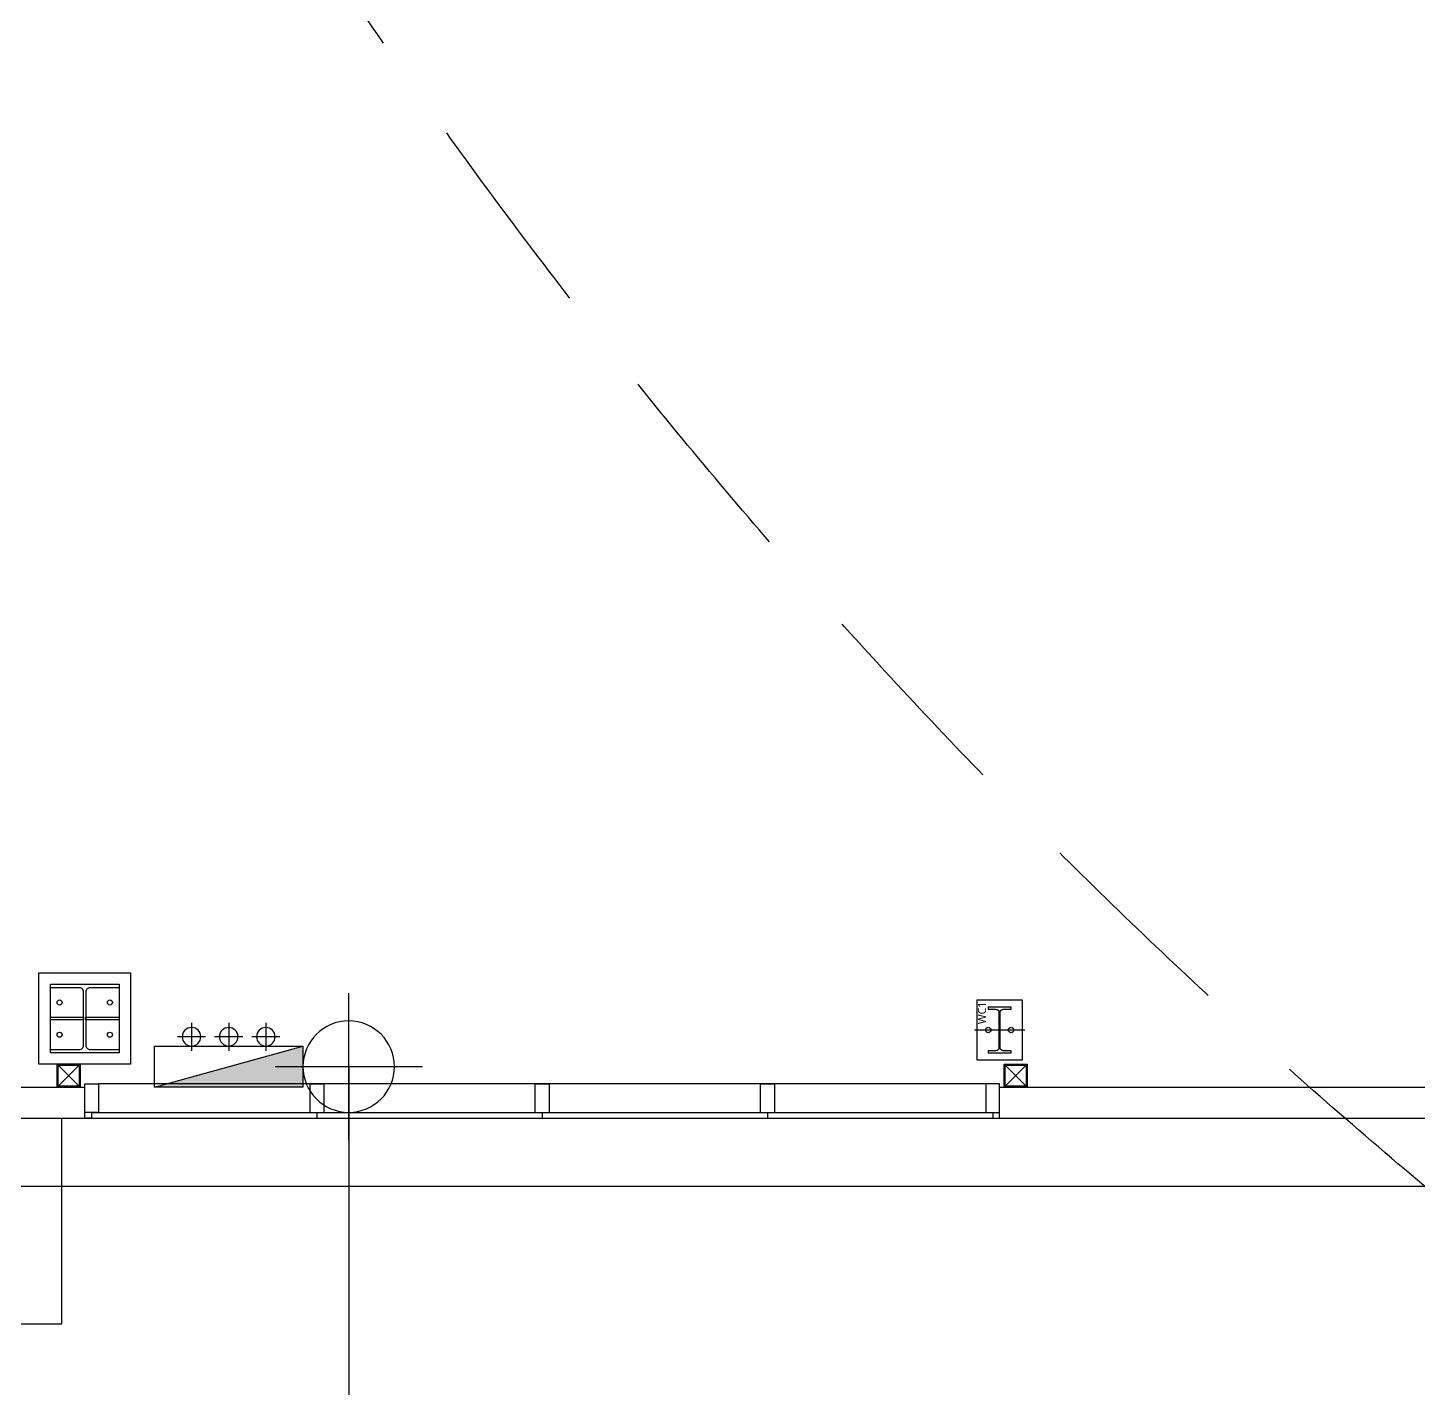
# Model space of a CAD drawing. Header units: millimetres. Extents: x 0 to 168200, y 0 to 118800.
# Drawn here: x 77251 to 83330, y 41283 to 47234 of the extents above; entities that cross this region are included whole.
import ezdxf

# ---------------------------------------------------------------- set-up
doc = ezdxf.new("R2010")
doc.units = ezdxf.units.MM
doc.header["$LTSCALE"] = 200
for name, pattern in [('CEN-GAUN', [32.2, 30, -1, 0.2, -1]), ('CENTER', [50.8, 31.75, -6.35, 6.35, -6.35]), ('HID', [2.3, 1.5, -0.8])]:
    doc.linetypes.add(name, pattern=pattern)
for name, color, linetype in [('BACK', 8, 'Continuous'), ('CEN', 1, 'CEN-GAUN'), ('H', 2, 'Continuous'), ('PIPE', 3, 'Continuous'), ('R', 1, 'Continuous')]:
    doc.layers.add(name, color=color, linetype=linetype)
doc.styles.add('스타일1', font='')
doc.styles.get('스타일1').set_extended_font_data('Malgun Gothic')

# ---------------------------------------------------------------- blocks, each defined once
blk = doc.blocks.new('HH')
at = {"layer": 'H'}
blk.add_hatch(color=1, dxfattribs=at).paths.add_polyline_path([(-649.6, 0), (-649.6, -180), (0, -180)])
at = {"layer": 'H', "color": 1}
for p, q in [((-487.2, 101.9), (-487.2, -20.7)), ((-324.8, 101.9), (-324.8, -20.7)), ((-162.4, 101.9), (-162.4, -20.7)), ((0, -180), (-649.6, 0)), ((-548.6, 40.6), (-425.9, 40.6)), ((-386.1, 40.6), (-263.5, 40.6)), ((-223.7, 40.6), (-101.1, 40.6))]:
    blk.add_line(p, q, dxfattribs=at)
at = {"layer": 'H'}
blk.add_lwpolyline([(-649.6, 0), (-649.6, -180), (0, -180), (0, 0)], close=True, dxfattribs=at)
at = {"layer": 'H', "color": 1}
for centre in [(-487.2, 40.6), (-324.8, 40.6), (-162.4, 40.6)]:
    blk.add_circle(centre, 40.6, dxfattribs=at)
blk = doc.blocks.new('f-004')
at = {"layer": 'PIPE', "color": 1, "linetype": 'CENTER'}
for p, q in [((0, 1.61), (0, -1.61)), ((-1.61, 0), (1.61, 0))]:
    blk.add_line(p, q, dxfattribs=at)
at = {"layer": 'PIPE', "color": 2}
blk.add_circle((0, 0), 1, dxfattribs=at)
blk = doc.blocks.new('SQ-PIPE-100X100X4.5TP')
at = {"layer": 'BACK'}
for p, q in [((-96, 96), (-4, 4)), ((-4, 96), (-96, 4))]:
    blk.add_line(p, q, dxfattribs=at)
for points in [[(0, 100), (0, 0), (-100, 0), (-100, 100)], [(-4, 96), (-4, 4), (-96, 4), (-96, 96)]]:
    blk.add_lwpolyline(points, close=True, dxfattribs=at)
blk = doc.blocks.new('X-PIPE-1PL')
for p in [(35980, -43300), (40120, -43300)]:
    blk.add_blockref('SQ-PIPE-100X100X4.5TP', p)
blk = doc.blocks.new('1층 창문-1')
at = {"layer": 'BACK'}
for p, q in [((77500, 42615), (77560, 42615)), ((77500, 42465), (77500, 42615)), ((77560, 42615), (77560, 42489)), ((81440, 42615), (81440, 42489)), ((81500, 42615), (81440, 42615)), ((81500, 42465), (81500, 42615)), ((77560, 42489), (77500, 42489)), ((77530, 42465), (77500, 42465)), ((77530, 42489), (77530, 42465)), ((78515, 42488.4), (78515, 42464.4)), ((79500, 42488.4), (79500, 42464.4)), ((80485, 42488.4), (80485, 42464.4)), ((81440, 42489), (81500, 42489)), ((81470, 42489), (81470, 42465)), ((81470, 42465), (81500, 42465))]:
    blk.add_line(p, q, dxfattribs=at)
at = {"layer": 'BACK', "linetype": 'Continuous'}
blk.add_line((81500, 42615), (77560, 42615), dxfattribs=at)
at = {"layer": 'BACK', "linetype": 'Continuous', "ltscale": 2}
for p, q in [((77530, 42489), (81500, 42489)), ((77530, 42465), (81470, 42465))]:
    blk.add_line(p, q, dxfattribs=at)
at = {"layer": 'BACK'}
for points in [[(78485, 42614.4), (78545, 42614.4), (78545, 42488.4), (78485, 42488.4)], [(79470, 42614.4), (79530, 42614.4), (79530, 42488.4), (79470, 42488.4)], [(80455, 42614.4), (80515, 42614.4), (80515, 42488.4), (80455, 42488.4)]]:
    blk.add_lwpolyline(points, close=True, dxfattribs=at)
blk = doc.blocks.new('x-stu-1Fcol')
at = {"layer": 'BACK'}
blk.add_line((40110, -43050), (39890, -43050), dxfattribs=at)
for points in [[(35800, -42800), (36200, -42800), (36200, -43200), (35800, -43200)], [(35850, -42850), (36150, -42850), (36150, -43150), (35850, -43150)], [(40100, -42920), (39900, -42920), (39900, -43180), (40100, -43180)], [(35850, -42994), (35995, -42994), (35995, -43006), (35850, -43006)], [(36005, -42994), (36150, -42994), (36150, -43006), (36005, -43006)]]:
    blk.add_lwpolyline(points, close=True, dxfattribs=at)
for points in [[(35850, -43150), (35850, -43135), (35977, -43135, 0.414214), (35995, -43117), (35995, -42883, 0.414214), (35977, -42865), (35850, -42865), (35850, -42850), (36150, -42850), (36150, -42865), (36023, -42865, 0.414214), (36005, -42883), (36005, -43117, 0.414214), (36023, -43135), (36150, -43135), (36150, -43150)], [(40050, -43150), (40050, -43141), (40016, -43141, -0.414214), (40003, -43128), (40003, -42972, -0.414214), (40016, -42959), (40050, -42959), (40050, -42950), (39950, -42950), (39950, -42959), (39984, -42959, -0.414214), (39997, -42972), (39997, -43128, -0.414214), (39984, -43141), (39950, -43141), (39950, -43150)]]:
    blk.add_lwpolyline(points, format="xyb", close=True, dxfattribs=at)
for centre, radius in [((35890, -42929.5), 11), ((36110, -42929.5), 11), ((39950, -43050), 12), ((40050, -43050), 12), ((35890, -43070.5), 11), ((36110, -43070.5), 11)]:
    blk.add_circle(centre, radius, dxfattribs=at)
at = {"layer": 'BACK', "style": '스타일1'}
blk.add_text('WC1', height=35, rotation=90, dxfattribs=at).set_placement((39940.4, -43024))

msp = doc.modelspace()

# ---------------------------------------------------------------- linework, layer by layer
at = {"layer": 'BACK'}
for p, q in [((76900, 42600), (77500, 42600)), ((77500, 42465), (77500, 42600)), ((81500, 42600), (85500, 42600)), ((81500, 42465), (81500, 42600)), ((76900, 42465), (87000, 42465))]:
    msp.add_line(p, q, dxfattribs=at)
at = {"layer": 'BACK', "ltscale": 2}
msp.add_lwpolyline([(72400, 42465), (72400, 41565), (77400, 41565), (77400, 42465)], dxfattribs=at)
at = {"layer": 'BACK'}
msp.add_lwpolyline([(76900, 42465), (113035, 42465), (113035, 42165), (76900, 42165)], close=True, dxfattribs=at)
at = {"layer": 'CEN', "linetype": 'HID', "ltscale": 3}
for centre in [(99402.9, 61340), (53992.6, 56415), (78654.2, 42752.8)]:
    msp.add_circle(centre, 25000, dxfattribs=at)
at = {"layer": 'R'}
msp.add_line((78654.2, 42690), (78654.2, 33222.2), dxfattribs=at)

# ---------------------------------------------------------------- block references
at = {"layer": 'BACK'}
for name, p in [('1층 창문-1', (0, 0)), ('X-PIPE-1PL', (41500, 85900)), ('x-stu-1Fcol', (41500, 85900))]:
    msp.add_blockref(name, p, dxfattribs=at)
at = {"layer": 'H', "linetype": 'Continuous', "xscale": -1, "rotation": 359.9999999999999}
msp.add_blockref('HH', (77804.5, 42780), dxfattribs=at)
at = {"layer": 'PIPE', "xscale": -200, "yscale": 200, "zscale": 200, "rotation": 180}
msp.add_blockref('f-004', (78654.2, 42690), dxfattribs=at)

doc.saveas('drawing.dxf')
